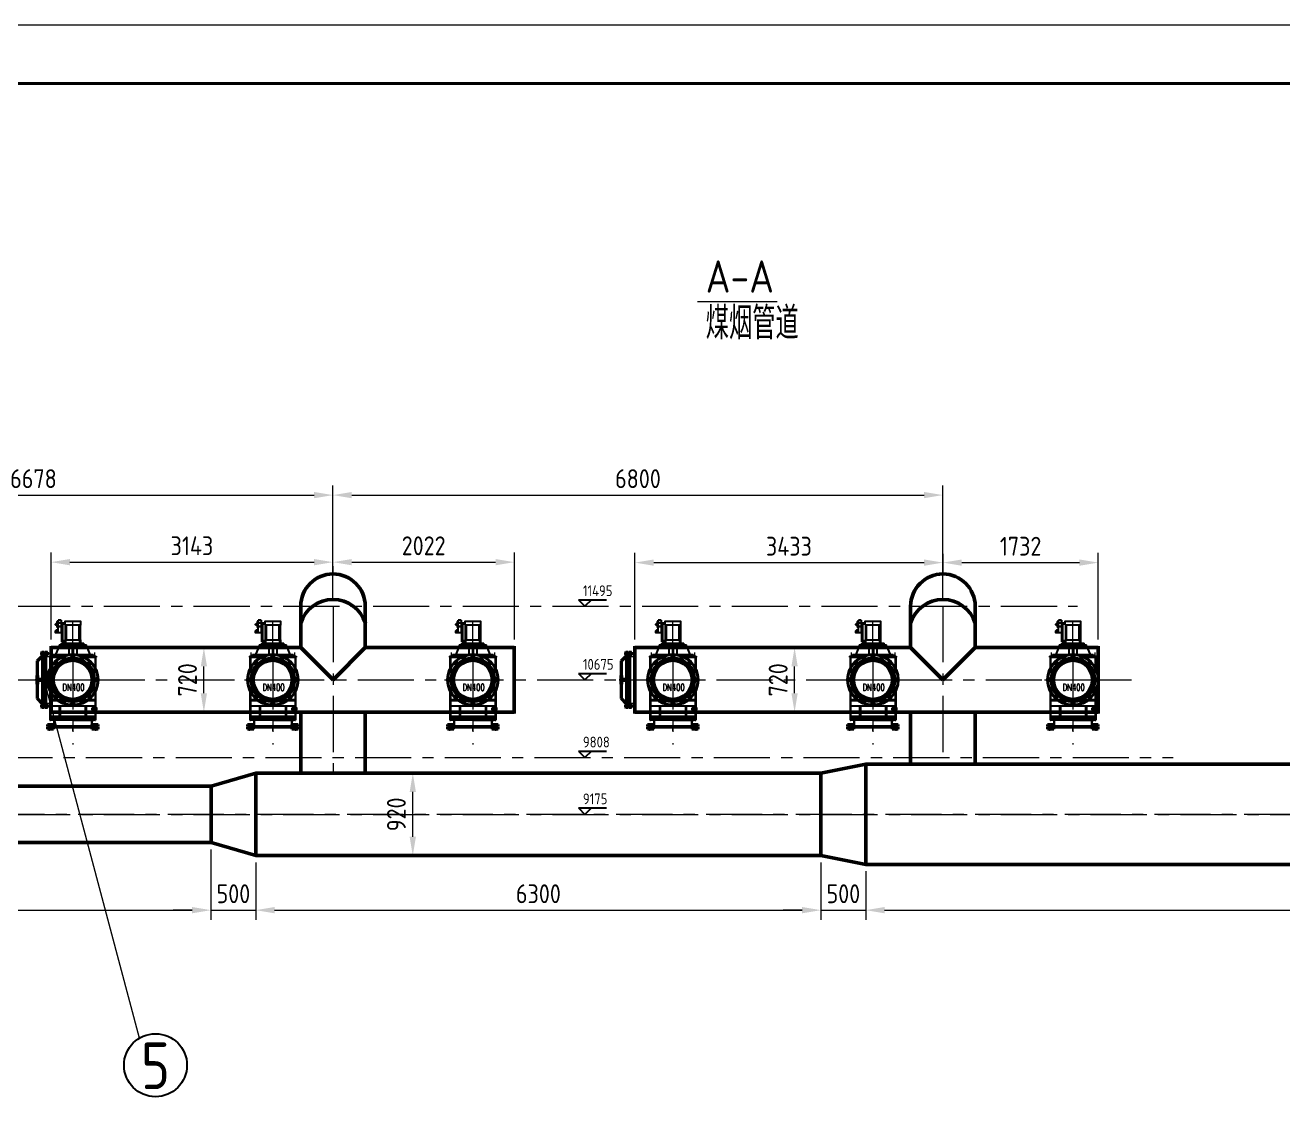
# Model space of a CAD drawing. Header units: millimetres. Extents: x 188205 to 604756, y -401673 to 15123.
# Drawn here: x 353471 to 367491, y -118564 to -106536 of the extents above; entities that cross this region are included whole.
import ezdxf
from ezdxf.enums import TextEntityAlignment as Align

# ---------------------------------------------------------------- set-up
doc = ezdxf.new("R2010")
doc.units = ezdxf.units.MM
doc.header["$LTSCALE"] = 500
for name, pattern in [('CENTER', [2, 1.25, -0.25, 0.25, -0.25]), ('DASHEDX2', [38.1, 25.4, -12.7]), ('PHANTOM2', [1.25, 0.625, -0.125, 0.125, -0.125, 0.125, -0.125])]:
    doc.linetypes.add(name, pattern=pattern)
for name, color, linetype, lineweight in [('2D', 4, 'PHANTOM2', 20), ('BIAOZHU', 3, 'Continuous', 25), ('gas-smoke', 6, 'Continuous', 50), ('POU', 4, 'Continuous', 20), ('SHI', 7, 'Continuous', 40), ('WEN', 3, 'Continuous', 20), ('XI', 2, 'Continuous', 20), ('ZHONG', 1, 'CENTER', 20), ('中心线', 1, 'CENTER', 18), ('尺寸', 4, 'Continuous', 18), ('虚线', 3, 'DASHEDX2', 25)]:
    doc.layers.add(name, color=color, linetype=linetype, lineweight=lineweight)
for name, color, linetype in [('dim', 7, 'Continuous'), ('HAN', 9, 'Continuous'), ('X1', 4, 'Continuous')]:
    doc.layers.add(name, color=color, linetype=linetype)
doc.styles.add('ACC', font='simplex.shx', dxfattribs={"width": 0.75, "bigfont": 'hztxt.shx'})
doc.styles.add('GB', font='gbenor.shx', dxfattribs={"bigfont": 'gbcbig.shx'})
doc.dimstyles.new('ISO-60', dxfattribs={"dimscale": 60, "dimtxt": 3.5, "dimasz": 3.5, "dimexe": 1.8, "dimexo": 1.25, "dimgap": 1.3, "dimtad": 1, "dimrnd": 1, "dimdsep": 46, "dimtxsty": 'GB', "dimcen": 0, "dimclrd": 3, "dimclre": 3, "dimclrt": 256, "dimadec": 0, "dimazin": 0, "dimtfac": 1, "dimtix": 1, "dimtmove": 0, "dimatfit": 3, "dimldrblk": 'DOTSMALL', "dimfxl": 0, "dimlwd": 20, "dimlwe": 20, "dimarcsym": 0})
pattern_1 = [(45, (-4402.3579, -2863.9112), (-0.71178518, 0.71178518), [])]
pattern_2 = [(45, (204.382, -1257.5965), (-3.558926, 3.558926), [])]
pattern_3 = [(45, (204.3822, -1206.0965), (-0.7117852, 0.7117852), [])]
pattern_4 = [(315, (-8383.129, 8656.28), (-2.245064, -2.245064), [])]
pattern_5 = [(45, (-8383.129, -9706.2963), (-2.245064, 2.245064), [])]

# ---------------------------------------------------------------- blocks, each defined once
blk = doc.blocks.new('防爆膜-DN500')
at = {"layer": 'WEN'}
h = blk.add_hatch(dxfattribs=at)
h.set_pattern_fill('ANSI31', color=256, scale=8.05293, style=0)
h.set_pattern_definition([(45, (-4402.3579, -2894.9538), (-0.71178518, 0.71178518), [])])
h.paths.add_polyline_path([(-76, -41), (-77, -41), (-77, -135), (-76, -135)])
h = blk.add_hatch(dxfattribs=at)
h.set_pattern_fill('ANSI31', color=256, scale=8.05293, style=0)
h.set_pattern_definition([(45, (-4402.3579, -2946.4538), (-0.71178518, 0.71178518), [])])
h.paths.add_polyline_path([(-76, -187), (-77, -187), (-77, -261), (-76, -261)])
at = {"layer": 'X1'}
h = blk.add_hatch(dxfattribs=at)
h.set_pattern_fill('ANSI31', color=256, scale=40.26465, style=0)
h.set_pattern_definition([(45, (204.382, -1154.5965), (-3.558926, 3.558926), [])])
h.paths.add_polyline_path([(-56, 307), (-56, 308), (-56, 309), (-69, 309), (-69, 302), (-56, 302)])
h.paths.add_polyline_path([(-79, 309), (-93, 309), (-93, 302), (-79, 302)])
h.paths.add_polyline_path([(-79, 283), (-79, 284), (-93, 284), (-93, 278), (-93, 266), (-77, 266), (-77, 280)])
h.paths.add_polyline_path([(-56, 284), (-69, 284), (-69, 283, -0.198912), (-69, 283), (-72, 280), (-72, 266), (-56, 266)])
h = blk.add_hatch(dxfattribs=at)
h.set_pattern_fill('ANSI31', color=256, scale=8.05293, angle=90, style=0)
h.set_pattern_definition([(135, (204.3822, -1154.5965), (-0.7117852, -0.7117852), [])])
h.paths.add_polyline_path([(-76, 280), (-77, 280), (-77, 245), (-76, 245)])
h = blk.add_hatch(dxfattribs=at)
h.set_pattern_fill('ANSI31', color=256, scale=8.05293, angle=90, style=0)
h.set_pattern_definition([(135, (204.3822, -1149.2151), (-0.7117852, -0.7117852), [])])
h.paths.add_polyline_path([(-76, 245), (-77, 245), (-77, 245), (-77, 186), (-76, 186)])
at = {"layer": 'X1', "ltscale": 0.5}
h = blk.add_hatch(dxfattribs=at)
h.set_pattern_fill('ANSI37', color=256, scale=16.10586, style=0)
h.set_pattern_definition([(45, (204.3822, -1154.5965), (-1.4235704, 1.4235704), []), (135, (204.3822, -1154.5965), (-1.4235704, -1.4235704), [])])
h.paths.add_polyline_path([(-72, 280), (-76, 280), (-76, 266), (-72, 266)])
at = {"layer": 'X1'}
h = blk.add_hatch(dxfattribs=at)
h.set_pattern_fill('ANSI31', color=256, scale=24.15879, style=0)
h.set_pattern_definition([(45, (-2178.5933, -2894.9538), (-2.1353555, 2.1353555), [])])
h.paths.add_polyline_path([(-152, 45), (-157, 48), (-157, 21), (-152, 18)])
h.paths.add_polyline_path([(-147, 42), (-152, 45), (-152, 18), (-147, 16)])
h.paths.add_polyline_path([(-152, 18), (-157, 21), (-157, 6), (-152, 6)])
h.paths.add_polyline_path([(-147, 16), (-152, 18), (-152, 6), (-147, 6)])
h.paths.add_polyline_path([(-147, 48), (-152, 48), (-152, 45), (-147, 42)])
h.paths.add_polyline_path([(-152, 48), (-157, 48), (-157, 48), (-152, 45)])
h.paths.add_polyline_path([(-152, -6), (-157, -6), (-157, -48), (-152, -48)])
h.paths.add_polyline_path([(-147, -6), (-152, -6), (-152, -48), (-147, -48)])
h = blk.add_hatch(dxfattribs=at)
h.set_pattern_fill('ANSI31', color=256, scale=8.05293, style=0)
h.set_pattern_definition([(315, (-4402.3579, 2894.9538), (-0.71178518, -0.71178518), [])])
h.paths.add_polyline_path([(-76, 41), (-77, 41), (-77, 135), (-76, 135)])
h = blk.add_hatch(dxfattribs=at)
h.set_pattern_fill('ANSI31', color=256, scale=8.05293, style=0)
h.set_pattern_definition(pattern_3)
h.paths.add_polyline_path([(-76, 40), (-77, 40), (-77, 0), (-76, 0)])
h = blk.add_hatch(dxfattribs=at)
h.set_pattern_fill('ANSI31', color=256, scale=8.05293, style=0)
h.set_pattern_definition(pattern_3)
h.paths.add_polyline_path([(-76, 0), (-77, 0), (-77, -41), (-76, -41)])
at = {"layer": 'X1', "ltscale": 0.5}
h = blk.add_hatch(dxfattribs=at)
h.set_pattern_fill('ANSI31', color=256, scale=40.26465, style=0)
h.set_pattern_definition(pattern_2)
h.paths.add_polyline_path([(-93, -284), (-79, -284), (-79, -283), (-77, -280), (-77, -266), (-93, -266)])
h.paths.add_polyline_path([(-93, -302), (-93, -308), (-93, -309), (-79, -309), (-79, -302)])
h = blk.add_hatch(dxfattribs=at)
h.set_pattern_fill('ANSI31', color=256, scale=8.05293, style=0)
h.set_pattern_definition(pattern_1)
h.paths.add_polyline_path([(-76, -178), (-77, -178), (-77, -239), (-76, -239)])
at = {"layer": 'X1'}
h = blk.add_hatch(dxfattribs=at)
h.set_pattern_fill('ANSI31', color=256, scale=8.05293, style=0)
h.set_pattern_definition(pattern_1)
h.paths.add_polyline_path([(-76, -239), (-77, -239), (-77, -281), (-76, -281)])
at = {"layer": 'X1', "ltscale": 0.5}
h = blk.add_hatch(dxfattribs=at)
h.set_pattern_fill('ANSI31', color=256, scale=40.26465, style=0)
h.set_pattern_definition(pattern_2)
h.paths.add_polyline_path([(-72, -280), (-69, -283, -0.198912), (-69, -283), (-69, -284), (-56, -284), (-56, -278), (-56, -266), (-72, -266)])
h.paths.add_polyline_path([(-56, -309), (-56, -302), (-69, -302), (-69, -309)])
at = {"layer": '2D'}
for p, q in [((-61, 0), (-61, 266)), ((-61, 264), (0, 264)), ((-61, 261), (0, 261)), ((-61, 0), (-61, -266)), ((-61, -261), (0, -261)), ((-61, -265), (0, -265))]:
    blk.add_line(p, q, dxfattribs=at)
at = {"layer": 'HAN'}
for p, q in [((-91, 300), (-56, 300)), ((-91, 286), (-56, 286)), ((-38, 300), (-35, 300)), ((-38, 286), (-35, 286)), ((-91, -286), (-56, -286)), ((-91, -300), (-56, -300)), ((-38, -286), (-35, -286)), ((-38, -300), (-35, -300))]:
    blk.add_line(p, q, dxfattribs=at)
at = {"layer": 'HAN', "linetype": 'Continuous'}
for p, q in [((-160, 6), (-143, 6)), ((-97, 6), (-106, 6)), ((-82, 6), (-81, 6)), ((-160, -6), (-143, -6)), ((-97, -6), (-106, -6)), ((-82, -6), (-81, -6))]:
    blk.add_line(p, q, dxfattribs=at)
at = {"layer": 'SHI'}
for p, q in [((-105, 304), (-103, 307)), ((-105, 304), (-105, 283)), ((-105, 283), (-103, 279)), ((-103, 307), (-95, 307)), ((-103, 300), (-95, 300)), ((-103, 286), (-95, 286)), ((-95, 308), (-93, 308)), ((-95, 278), (-95, 308)), ((-95, 307), (-95, 279)), ((-93, 309), (-93, 10)), ((-79, 309), (-93, 309)), ((-79, 309), (-93, 309)), ((-93, 309), (-93, 250)), ((-93, 278), (-93, 308)), ((-93, 302), (-79, 302)), ((-93, 301), (-56, 301)), ((-93, 285), (-56, 285)), ((-93, 284), (-56, 284)), ((-91, 301), (-91, 285)), ((-79, 301), (-79, 309)), ((-79, 283), (-79, 285)), ((-79, 283), (-77, 280)), ((-79, 283), (-77, 280)), ((-69, 283), (-72, 280)), ((-69, 301), (-69, 309)), ((-69, 309), (-56, 309)), ((-69, 302), (-56, 302)), ((-69, 283), (-69, 285)), ((-56, 309), (-56, 0)), ((-56, 308), (-53, 308)), ((-56, 278), (-56, 308)), ((-56, 307), (-56, 279)), ((-53, 278), (-53, 308)), ((-53, 304), (-51, 307)), ((-53, 304), (-53, 283)), ((-53, 283), (-51, 279)), ((-51, 307), (-40, 307)), ((-51, 300), (-40, 300)), ((-51, 286), (-40, 286)), ((-38, 304), (-40, 307)), ((-38, 283), (-40, 279)), ((-38, 304), (-38, 283)), ((-38, 301), (-36, 301)), ((-38, 285), (-36, 285)), ((-35, 300), (-36, 301)), ((-36, 301), (-36, 285)), ((-36, 285), (-35, 286)), ((-35, 300), (-35, 286)), ((-97, 268), (-155, 210)), ((-155, 48), (-155, 210)), ((-155, 210), (-150, 208)), ((-93, 266), (-150, 208)), ((-150, 48), (-150, 208)), ((-103, 279), (-95, 279)), ((-97, 279), (-97, 268)), ((-97, 268), (-93, 266)), ((-95, 278), (-93, 278)), ((-81, 266), (-81, 0)), ((-77, 280), (-77, 0)), ((-77, 280), (-77, 239)), ((-77, 280), (-77, 239)), ((-77, 266), (-77, 0)), ((-77, 260), (-77, 0)), ((-77, 239), (-77, 260)), ((-76, 280), (-76, 0)), ((-75, 246), (-71, 250)), ((-75, 246), (-75, 0)), ((-72, 280), (-72, 249)), ((-72, 266), (-56, 266)), ((-72, 245), (-68, 249)), ((-72, 245), (-72, 0)), ((-71, 266), (-71, 250)), ((-68, 266), (-68, 249)), ((-56, 278), (-53, 278)), ((-51, 279), (-40, 279)), ((-160, 6), (-97, 6)), ((-160, -6), (-160, 6)), ((-160, 6), (-160, -6)), ((-160, 6), (-160, 6)), ((-157, 6), (-157, 48)), ((-157, 48), (-147, 48)), ((-147, 6), (-147, 48)), ((-143, 6), (-143, -6)), ((-106, 6), (-106, -6)), ((-97, -10), (-97, 10)), ((-91, 10), (-97, 10)), ((-91, 6), (-97, 6)), ((-89, 8), (-91, 10)), ((-89, -10), (-89, 10)), ((-83, 10), (-89, 10)), ((-89, -8), (-89, 8)), ((-83, 6), (-89, 6)), ((-82, 8), (-83, 10)), ((-82, -8), (-82, 8)), ((-82, 6), (-81, 6)), ((-81, 6), (-81, -6)), ((-81, -6), (-81, 6)), ((-81, 6), (-81, 6)), ((-81, -266), (-81, 0)), ((-77, -260), (-77, 0)), ((-77, -266), (-77, 0)), ((-77, -280), (-77, 0)), ((-76, -280), (-76, 0)), ((-75, -246), (-75, 0)), ((-72, -245), (-72, 0)), ((-56, -309), (-56, 0)), ((-160, -6), (-97, -6)), ((-160, -6), (-160, -6)), ((-157, -6), (-157, -48)), ((-157, -48), (-147, -48)), ((-155, -48), (-155, -210)), ((-150, -48), (-150, -208)), ((-147, -6), (-147, -48)), ((-91, -6), (-97, -6)), ((-91, -10), (-97, -10)), ((-93, -309), (-93, -10)), ((-89, -8), (-91, -10)), ((-83, -6), (-89, -6)), ((-83, -10), (-89, -10)), ((-82, -8), (-83, -10)), ((-82, -6), (-81, -6)), ((-81, -6), (-81, -6)), ((-155, -210), (-150, -208)), ((-97, -268), (-155, -210)), ((-93, -266), (-150, -208)), ((-105, -283), (-103, -279)), ((-103, -279), (-95, -279)), ((-97, -268), (-93, -266)), ((-97, -279), (-97, -268)), ((-95, -278), (-93, -278)), ((-95, -278), (-95, -308)), ((-95, -307), (-95, -279)), ((-93, -309), (-93, -244)), ((-93, -278), (-93, -308)), ((-79, -283), (-77, -280)), ((-79, -283), (-77, -280)), ((-75, -246), (-71, -250)), ((-72, -245), (-68, -249)), ((-72, -280), (-72, -249)), ((-72, -266), (-56, -266)), ((-69, -283), (-72, -280)), ((-71, -266), (-71, -250)), ((-68, -266), (-68, -249)), ((-56, -278), (-53, -278)), ((-56, -278), (-56, -308)), ((-56, -307), (-56, -279)), ((-53, -278), (-53, -308)), ((-53, -283), (-51, -279)), ((-51, -279), (-40, -279)), ((-38, -283), (-40, -279)), ((-105, -304), (-105, -283)), ((-105, -304), (-103, -307)), ((-103, -286), (-95, -286)), ((-103, -300), (-95, -300)), ((-103, -307), (-95, -307)), ((-95, -308), (-93, -308)), ((-93, -284), (-56, -284)), ((-93, -285), (-56, -285)), ((-93, -301), (-56, -301)), ((-93, -302), (-79, -302)), ((-79, -309), (-93, -309)), ((-79, -309), (-93, -309)), ((-91, -301), (-91, -285)), ((-79, -283), (-79, -285)), ((-79, -301), (-79, -309)), ((-69, -283), (-69, -285)), ((-69, -301), (-69, -309)), ((-69, -302), (-56, -302)), ((-69, -309), (-56, -309)), ((-56, -308), (-53, -308)), ((-53, -304), (-53, -283)), ((-53, -304), (-51, -307)), ((-51, -286), (-40, -286)), ((-51, -300), (-40, -300)), ((-51, -307), (-40, -307)), ((-38, -304), (-40, -307)), ((-38, -304), (-38, -283)), ((-38, -285), (-36, -285)), ((-38, -301), (-36, -301)), ((-36, -285), (-35, -286)), ((-36, -301), (-36, -285)), ((-35, -300), (-36, -301)), ((-35, -300), (-35, -286))]:
    blk.add_line(p, q, dxfattribs=at)
at = {"layer": 'SHI', "ltscale": 0.5}
for p, q in [((-93, 266), (-77, 266)), ((-77, 280), (-72, 280)), ((-77, 266), (-77, 266)), ((-76, 266), (-72, 266)), ((-93, -266), (-77, -266)), ((-77, -280), (-72, -280)), ((-76, -266), (-72, -266))]:
    blk.add_line(p, q, dxfattribs=at)
at = {"layer": 'SHI'}
for centre, radius, start, end in [((-100, 304), 5.6, 188.9393, 231.0607), ((-92, 293), 13.1, 147.7958, 212.2042), ((-100, 282), 5.6, 128.9393, 171.0607), ((-70, 283), 0.403, 315, 0), ((-48, 304), 5.6, 188.9393, 231.0607), ((-40, 293), 13.1, 147.7958, 212.2042), ((-48, 282), 5.6, 128.9393, 171.0607), ((-44, 304), 5.6, 308.9393, 351.0607), ((-51, 293), 13.1, 327.7958, 32.2042), ((-44, 282), 5.6, 8.9393, 51.0607), ((-93, 9), 3.39, 311.5501, 348.4499), ((-107, 0), 18.1, 340.1469, 19.8531), ((-85, 9), 3.39, 311.5501, 348.4499), ((-100, 0), 18.1, 340.1469, 19.8531), ((-93, -9), 3.39, 11.5501, 48.4499), ((-85, -9), 3.39, 11.5501, 48.4499), ((-100, -282), 5.6, 188.9393, 231.0607), ((-92, -293), 13.1, 147.7958, 212.2042), ((-100, -304), 5.6, 128.9393, 171.0607), ((-70, -283), 0.403, 0, 45), ((-48, -282), 5.6, 188.9393, 231.0607), ((-40, -293), 13.1, 147.7958, 212.2042), ((-48, -304), 5.6, 128.9393, 171.0607), ((-44, -282), 5.6, 308.9393, 351.0607), ((-51, -293), 13.1, 327.7958, 32.2042), ((-44, -304), 5.6, 8.9393, 51.0607)]:
    blk.add_arc(centre, radius, start, end, dxfattribs=at)
at = {"layer": 'WEN', "ltscale": 0.5}
for points in [[(-83, 266), (-81, 262), (-81, 266)], [(-68, 261), (-64, 266), (-68, 266)], [(-83, -266), (-81, -262), (-81, -266)], [(-68, -261), (-64, -266), (-68, -266)], [(-68, -261), (-64, -266), (-68, -266)]]:
    blk.add_solid(points, dxfattribs=at)
at = {"layer": 'ZHONG'}
for p, q in [((-27, 293), (-109, 293)), ((-95, 267), (-152, 209)), ((-152, 0), (-152, 209)), ((-95, 277), (-95, 267)), ((-165, 0), (0, 0)), ((-152, 0), (-152, -209)), ((-95, -267), (-152, -209)), ((-95, -277), (-95, -267)), ((-27, -293), (-109, -293))]:
    blk.add_line(p, q, dxfattribs=at)
blk = doc.blocks.new('gas-waste-master-2')
at = {"layer": 'gas-smoke'}
for p, q in [((7384, 820), (7384, 360)), ((8104, 820), (8104, 360)), ((14183, 820), (14183, 360)), ((14903, 820), (14903, 360)), ((4600, 375), (4600, -375)), ((4600, 360), (7384, 360)), ((7384, 360), (7744, 0)), ((8104, 360), (7744, 0)), ((8104, 360), (9765, 360)), ((9765, 375), (9765, -375)), ((11110, 375), (11110, -375)), ((11110, 360), (14183, 360)), ((14183, 360), (14543, 0)), ((14903, 360), (14543, 0)), ((14903, 360), (16275, 360)), ((16275, 375), (16275, -375)), ((4600, -360), (9765, -360)), ((7384, -360), (7384, -1040)), ((8104, -360), (8104, -1040)), ((11110, -360), (16275, -360)), ((14183, -360), (14183, -940)), ((14903, -360), (14903, -940)), ((13183, -1040), (13683, -940)), ((13683, -2060), (13683, -940)), ((44527, -940), (13683, -940)), ((6384, -1185), (6884, -1040)), ((6884, -1960), (6884, -1040)), ((13183, -1040), (6884, -1040)), ((13183, -1960), (13183, -1040)), ((6384, -1185), (1589, -1185)), ((6384, -1815), (6384, -1185)), ((6384, -1815), (1420, -1815)), ((6384, -1815), (6884, -1960)), ((13183, -1960), (6884, -1960)), ((13183, -1960), (13683, -2060)), ((44527, -2060), (13683, -2060))]:
    blk.add_line(p, q, dxfattribs=at)
for centre, radius, start, end in [((7744, 820), 360, 0, 180), ((14543, 820), 360, 0, 180), ((7744, 518), 378, 17.588, 162.412), ((14543, 518), 378, 17.588, 162.412)]:
    blk.add_arc(centre, radius, start, end, dxfattribs=at)
at = {"layer": 'ZHONG'}
for p, q in [((190, 820), (16044, 820)), ((7744, 820), (7744, -1040)), ((14543, 820), (14543, -940)), ((20, 0), (16703, 0)), ((190, -1500), (28756, -1500)), ((44527, -1500), (1381, -1500))]:
    blk.add_line(p, q, dxfattribs=at)
for p in [(4600, 0), (11110, 0)]:
    blk.add_blockref('防爆膜-DN500', p)
blk = doc.blocks.new('正标高')
at = {"layer": 'BIAOZHU'}
for p, q in [((-2.4, 2.4), (8, 2.4)), ((-2.4, 2.4), (0, 0)), ((2.4, 2.4), (0, 0))]:
    blk.add_line(p, q, dxfattribs=at)
at = {"layer": 'BIAOZHU', "style": 'GB', "flags": 10}
blk.add_attdef('+', (-3.12, 3.76), '', height=4, dxfattribs=at)
at = {"layer": 'BIAOZHU', "style": 'GB'}
blk.add_attdef('1000', (-0.7624, 3.76), '', height=4, dxfattribs=at)
blk = doc.blocks.new('*D483')
at = {"layer": 'Defpoints', "color": 0}
for p in [(356902, -111776), (350224, -113016), (356902, -113016)]:
    blk.add_point(p, dxfattribs=at)
at = {"layer": 'WEN', "color": 3, "lineweight": 20}
for p, q in [((350224, -112941), (350224, -111668)), ((356902, -112941), (356902, -111668)), ((350434, -111776), (356692, -111776))]:
    blk.add_line(p, q, dxfattribs=at)
at = {"layer": 'WEN', "color": 3}
for points in [[(350434, -111741), (350434, -111811), (350224, -111776)], [(356692, -111741), (356692, -111811), (356902, -111776)]]:
    blk.add_solid(points, dxfattribs=at)
at = {"layer": 'WEN', "insert": (353563, -111593), "char_height": 210, "attachment_point": 5, "style": 'GB'}
blk.add_mtext('6678', dxfattribs=at)
blk = doc.blocks.new('_DotSmall')
at = {"color": 0, "linetype": 'ByBlock', "const_width": 0.5}
blk.add_lwpolyline([(-0.0625, 0, 1), (0.0625, 0, 1)], format="xyb", close=True, dxfattribs=at)
blk = doc.blocks.new('*D484')
at = {"layer": 'Defpoints', "color": 0}
for p in [(363702, -111776), (356902, -113016), (363702, -113016)]:
    blk.add_point(p, dxfattribs=at)
at = {"layer": 'WEN', "color": 3, "lineweight": 20}
for p, q in [((356902, -112941), (356902, -111668)), ((363702, -112941), (363702, -111668)), ((357112, -111776), (363492, -111776))]:
    blk.add_line(p, q, dxfattribs=at)
at = {"layer": 'WEN', "color": 3}
for points in [[(357112, -111741), (357112, -111811), (356902, -111776)], [(363492, -111741), (363492, -111811), (363702, -111776)]]:
    blk.add_solid(points, dxfattribs=at)
at = {"layer": 'WEN', "insert": (360302, -111593), "char_height": 210, "attachment_point": 5, "style": 'GB'}
blk.add_mtext('6800', dxfattribs=at)
blk = doc.blocks.new('*D487')
at = {"layer": 'Defpoints', "color": 0}
for p in [(356902, -112492), (356902, -112524), (353759, -113461)]:
    blk.add_point(p, dxfattribs=at)
at = {"layer": 'WEN', "color": 3, "lineweight": 20}
for p, q in [((353759, -113386), (353759, -112416)), ((353969, -112524), (356692, -112524)), ((356902, -112567), (356902, -112632))]:
    blk.add_line(p, q, dxfattribs=at)
at = {"layer": 'WEN', "color": 3}
for points in [[(353969, -112489), (353969, -112559), (353759, -112524)], [(356692, -112489), (356692, -112559), (356902, -112524)]]:
    blk.add_solid(points, dxfattribs=at)
at = {"layer": 'WEN', "insert": (355330, -112341), "char_height": 210, "attachment_point": 5, "style": 'GB'}
blk.add_mtext('3143', dxfattribs=at)
blk = doc.blocks.new('*D488')
at = {"layer": 'Defpoints', "color": 0}
for p in [(356902, -112492), (358924, -112524), (358924, -113461)]:
    blk.add_point(p, dxfattribs=at)
at = {"layer": 'WEN', "color": 3, "lineweight": 20}
for p, q in [((358924, -113386), (358924, -112416)), ((356902, -112567), (356902, -112632)), ((357112, -112524), (358714, -112524))]:
    blk.add_line(p, q, dxfattribs=at)
at = {"layer": 'WEN', "color": 3}
for points in [[(357112, -112489), (357112, -112559), (356902, -112524)], [(358714, -112489), (358714, -112559), (358924, -112524)]]:
    blk.add_solid(points, dxfattribs=at)
at = {"layer": 'WEN', "insert": (357913, -112341), "char_height": 210, "attachment_point": 5, "style": 'GB'}
blk.add_mtext('2022', dxfattribs=at)
blk = doc.blocks.new('*D489')
at = {"layer": 'Defpoints', "color": 0}
for p in [(363702, -112355), (363702, -112529), (360269, -113461)]:
    blk.add_point(p, dxfattribs=at)
at = {"layer": 'WEN', "color": 3, "lineweight": 20}
for p, q in [((360269, -113386), (360269, -112421)), ((363702, -112430), (363702, -112637)), ((360479, -112529), (363492, -112529))]:
    blk.add_line(p, q, dxfattribs=at)
at = {"layer": 'WEN', "color": 3}
for points in [[(360479, -112494), (360479, -112564), (360269, -112529)], [(363492, -112494), (363492, -112564), (363702, -112529)]]:
    blk.add_solid(points, dxfattribs=at)
at = {"layer": 'WEN', "insert": (361985, -112346), "char_height": 210, "attachment_point": 5, "style": 'GB'}
blk.add_mtext('3433', dxfattribs=at)
blk = doc.blocks.new('*D490')
at = {"layer": 'Defpoints', "color": 0}
for p in [(363702, -112355), (365434, -112529), (365434, -113461)]:
    blk.add_point(p, dxfattribs=at)
at = {"layer": 'WEN', "color": 3, "lineweight": 20}
for p, q in [((363702, -112430), (363702, -112637)), ((365434, -113386), (365434, -112421)), ((363912, -112529), (365224, -112529))]:
    blk.add_line(p, q, dxfattribs=at)
at = {"layer": 'WEN', "color": 3}
for points in [[(363912, -112494), (363912, -112564), (363702, -112529)], [(365224, -112494), (365224, -112564), (365434, -112529)]]:
    blk.add_solid(points, dxfattribs=at)
at = {"layer": 'WEN', "insert": (364568, -112346), "char_height": 210, "attachment_point": 5, "style": 'GB'}
blk.add_mtext('1732', dxfattribs=at)
blk = doc.blocks.new('*D492')
at = {"layer": 'Defpoints', "color": 0}
for p in [(355463, -113476), (355463, -113476), (355463, -114196)]:
    blk.add_point(p, dxfattribs=at)
at = {"layer": 'WEN', "color": 3, "lineweight": 20}
for p, q in [((355388, -113476), (355355, -113476)), ((355463, -113986), (355463, -113686)), ((355388, -114196), (355355, -114196))]:
    blk.add_line(p, q, dxfattribs=at)
at = {"layer": 'WEN', "color": 3}
for points in [[(355428, -113686), (355498, -113686), (355463, -113476)], [(355428, -113986), (355498, -113986), (355463, -114196)]]:
    blk.add_solid(points, dxfattribs=at)
at = {"layer": 'WEN', "insert": (355280, -113836), "char_height": 210, "attachment_point": 5, "rotation": 90, "style": 'GB'}
blk.add_mtext('720', dxfattribs=at)
blk = doc.blocks.new('*D493')
at = {"layer": 'Defpoints', "color": 0}
for p in [(362020, -113476), (362048, -113476), (362020, -114196)]:
    blk.add_point(p, dxfattribs=at)
at = {"layer": 'WEN', "color": 3, "lineweight": 20}
for p, q in [((362095, -113476), (362156, -113476)), ((362048, -113986), (362048, -113686)), ((362095, -114196), (362156, -114196))]:
    blk.add_line(p, q, dxfattribs=at)
at = {"layer": 'WEN', "color": 3}
for points in [[(362013, -113686), (362083, -113686), (362048, -113476)], [(362013, -113986), (362083, -113986), (362048, -114196)]]:
    blk.add_solid(points, dxfattribs=at)
at = {"layer": 'WEN', "insert": (361865, -113836), "char_height": 210, "attachment_point": 5, "rotation": 90, "style": 'GB'}
blk.add_mtext('720', dxfattribs=at)
blk = doc.blocks.new('*D495')
at = {"layer": 'Defpoints', "color": 0}
for p in [(357755, -114876), (357792, -114876), (357755, -115796)]:
    blk.add_point(p, dxfattribs=at)
at = {"layer": 'WEN', "color": 3, "lineweight": 20}
for p, q in [((357830, -114876), (357900, -114876)), ((357792, -115586), (357792, -115086)), ((357830, -115796), (357900, -115796))]:
    blk.add_line(p, q, dxfattribs=at)
at = {"layer": 'WEN', "color": 3}
for points in [[(357757, -115086), (357827, -115086), (357792, -114876)], [(357757, -115586), (357827, -115586), (357792, -115796)]]:
    blk.add_solid(points, dxfattribs=at)
at = {"layer": 'WEN', "insert": (357609, -115336), "char_height": 210, "attachment_point": 5, "rotation": 90, "style": 'GB'}
blk.add_mtext('920', dxfattribs=at)
blk = doc.blocks.new('*D510')
at = {"layer": 'Defpoints', "color": 0}
for p in [(350224, -114896), (355542, -115651), (355542, -116404)]:
    blk.add_point(p, dxfattribs=at)
at = {"layer": 'WEN', "color": 3, "lineweight": 20}
for p, q in [((350224, -114971), (350224, -116512)), ((355542, -115726), (355542, -116512)), ((350434, -116404), (355332, -116404))]:
    blk.add_line(p, q, dxfattribs=at)
at = {"layer": 'WEN', "color": 3}
for points in [[(350434, -116369), (350434, -116439), (350224, -116404)], [(355332, -116369), (355332, -116439), (355542, -116404)]]:
    blk.add_solid(points, dxfattribs=at)
at = {"layer": 'WEN', "insert": (352883, -116221), "char_height": 210, "attachment_point": 5, "style": 'GB'}
blk.add_mtext('5318', dxfattribs=at)
blk = doc.blocks.new('*D511')
at = {"layer": 'Defpoints', "color": 0}
for p in [(355542, -115651), (356042, -115796), (356042, -116404)]:
    blk.add_point(p, dxfattribs=at)
at = {"layer": 'WEN', "color": 3, "lineweight": 20}
for p, q in [((355542, -115726), (355542, -116512)), ((356042, -115871), (356042, -116512)), ((355332, -116404), (355122, -116404)), ((355542, -116404), (356042, -116404)), ((356252, -116404), (356462, -116404))]:
    blk.add_line(p, q, dxfattribs=at)
at = {"layer": 'WEN', "color": 3}
for points in [[(355332, -116369), (355332, -116439), (355542, -116404)], [(356252, -116369), (356252, -116439), (356042, -116404)]]:
    blk.add_solid(points, dxfattribs=at)
at = {"layer": 'WEN', "insert": (355792, -116221), "char_height": 210, "attachment_point": 5, "style": 'GB'}
blk.add_mtext('500', dxfattribs=at)
blk = doc.blocks.new('*D512')
at = {"layer": 'Defpoints', "color": 0}
for p in [(356042, -115796), (362342, -115796), (362342, -116404)]:
    blk.add_point(p, dxfattribs=at)
at = {"layer": 'WEN', "color": 3, "lineweight": 20}
for p, q in [((356042, -115871), (356042, -116512)), ((362342, -115871), (362342, -116512)), ((356252, -116404), (362132, -116404))]:
    blk.add_line(p, q, dxfattribs=at)
at = {"layer": 'WEN', "color": 3}
for points in [[(356252, -116369), (356252, -116439), (356042, -116404)], [(362132, -116369), (362132, -116439), (362342, -116404)]]:
    blk.add_solid(points, dxfattribs=at)
at = {"layer": 'WEN', "insert": (359192, -116221), "char_height": 210, "attachment_point": 5, "style": 'GB'}
blk.add_mtext('6300', dxfattribs=at)
blk = doc.blocks.new('*D513')
at = {"layer": 'Defpoints', "color": 0}
for p in [(362342, -115796), (362842, -115896), (362842, -116404)]:
    blk.add_point(p, dxfattribs=at)
at = {"layer": 'WEN', "color": 3, "lineweight": 20}
for p, q in [((362342, -115871), (362342, -116512)), ((362842, -115971), (362842, -116512)), ((362132, -116404), (361922, -116404)), ((362342, -116404), (362842, -116404)), ((363052, -116404), (363262, -116404))]:
    blk.add_line(p, q, dxfattribs=at)
at = {"layer": 'WEN', "color": 3}
for points in [[(362132, -116369), (362132, -116439), (362342, -116404)], [(363052, -116369), (363052, -116439), (362842, -116404)]]:
    blk.add_solid(points, dxfattribs=at)
at = {"layer": 'WEN', "insert": (362592, -116221), "char_height": 210, "attachment_point": 5, "style": 'GB'}
blk.add_mtext('500', dxfattribs=at)
blk = doc.blocks.new('*D514')
at = {"layer": 'Defpoints', "color": 0}
for p in [(362842, -115896), (393686, -116404), (393686, -116457)]:
    blk.add_point(p, dxfattribs=at)
at = {"layer": 'WEN', "color": 3, "lineweight": 20}
for p, q in [((362842, -115971), (362842, -116512)), ((393686, -116382), (393686, -116296)), ((363052, -116404), (393476, -116404))]:
    blk.add_line(p, q, dxfattribs=at)
at = {"layer": 'WEN', "color": 3}
for points in [[(363052, -116369), (363052, -116439), (362842, -116404)], [(393476, -116369), (393476, -116439), (393686, -116404)]]:
    blk.add_solid(points, dxfattribs=at)
at = {"layer": 'WEN', "insert": (378264, -116221), "char_height": 210, "attachment_point": 5, "style": 'GB'}
blk.add_mtext('30844', dxfattribs=at)
blk = doc.blocks.new('wf-3tf-dn400-c')
at = {"layer": 'POU'}
h = blk.add_hatch(dxfattribs=at)
h.set_pattern_fill('ANSI31', color=256, style=0)
h.set_pattern_definition(pattern_4)
h.paths.add_polyline_path([(-244, -499), (-214, -499), (-214, -525), (-241, -525), (-244, -522), (-244, -522)])
h.paths.add_polyline_path([(-270, -522), (-282, -522), (-282, -499), (-270, -499)])
h = blk.add_hatch(dxfattribs=at)
h.set_pattern_fill('ANSI31', color=256, style=0)
h.set_pattern_definition(pattern_5)
h.paths.add_polyline_path([(-244, -551), (-214, -551), (-214, -525), (-241, -525), (-244, -528), (-244, -528)])
h.paths.add_polyline_path([(-270, -528), (-282, -528), (-282, -551), (-270, -551)])
h = blk.add_hatch(dxfattribs=at)
h.set_pattern_fill('ANSI31', color=256, style=0)
h.set_pattern_definition(pattern_4)
h.paths.add_polyline_path([(245, -522), (244, -522), (241, -525), (214, -525), (214, -499), (245, -499)])
h.paths.add_polyline_path([(271, -499), (283, -499), (283, -522), (271, -522)])
h = blk.add_hatch(dxfattribs=at)
h.set_pattern_fill('ANSI31', color=256, style=0)
h.set_pattern_definition(pattern_5)
h.paths.add_polyline_path([(245, -528), (244, -528), (241, -525), (214, -525), (214, -551), (245, -551)])
h.paths.add_polyline_path([(271, -551), (283, -551), (283, -528), (271, -528)])
at = {"layer": '尺寸'}
h = blk.add_hatch(dxfattribs=at)
h.set_pattern_fill('LINE', color=256, angle=45, style=0)
h.set_pattern_definition([(45, (-124314.4302, -158400.693), (-2.24506403, 2.24506403), [])])
h.paths.add_polyline_path([(215, -311), (215, -329), (222, -329), (222, -323), (222, -322), (225, -322), (225, -323), (265, -323), (265, -311), (265, -304), (255, -304), (255, -311)])
h.paths.add_polyline_path([(255, -361), (255, -368), (265, -368), (265, -361), (265, -350), (225, -350), (225, -351), (222, -351), (222, -348), (222, -344), (215, -344), (215, -361)])
h = blk.add_hatch(color=256, dxfattribs=at)
h.paths.add_polyline_path([(225, -324), (222, -324), (222, -328), (225, -328)])
h.paths.add_polyline_path([(225, -344), (222, -344), (222, -348), (225, -348)])
for p, q in [((-162, 623), (-187, 623)), ((-162, 611), (-187, 611)), ((-162, 523), (-162, 665)), ((-129, 665), (-162, 665)), ((-129, 665), (-129, 523)), ((-129, 643), (-129, 523)), ((-129, 637), (-89, 637)), ((-129, 625), (-89, 625)), ((-111, 609), (-129, 609)), ((-123, 597), (-129, 597)), ((-123, 422), (-123, 597)), ((-111, 434), (-111, 609)), ((-84, 612), (-84, 447)), ((-80, 447), (-80, 612)), ((-70, 447), (-70, 612)), ((70, 447), (70, 612)), ((80, 447), (80, 612)), ((84, 612), (84, 447)), ((-129, 523), (-162, 523)), ((-89, 422), (-123, 422)), ((-89, 434), (-111, 434)), ((-89, 447), (-89, 409)), ((-89, 447), (89, 447)), ((89, 409), (89, 447)), ((-226, 282), (-17, 282)), ((-226, 270), (-226, 282)), ((-152, 374), (-191, 282)), ((-152, 389), (-152, 374)), ((-152, 389), (0, 389)), ((-152, 389), (-29, 389)), ((0, 374), (-152, 374)), ((-124, 409), (124, 409)), ((-124, 389), (-124, 409)), ((-89, 389), (89, 389)), ((-44, 373), (-44, 282)), ((-28, 389), (0, 389)), ((-5, 374), (-5, 282)), ((0, 389), (153, 389)), ((29, 389), (0, 389)), ((0, 374), (153, 374)), ((5, 374), (5, 282)), ((17, 282), (226, 282)), ((44, 373), (44, 282)), ((124, 389), (124, 409)), ((153, 374), (153, 389)), ((153, 374), (191, 282)), ((226, 282), (226, 270)), ((-260, 265), (-98, 265)), ((-260, 265), (-260, 253)), ((-260, 253), (-126, 253)), ((-258, 265), (-98, 265)), ((-258, 253), (-126, 253)), ((-255, 253), (-255, 122)), ((-249, 253), (-249, 133)), ((-228, 265), (-228, 253)), ((-226, 270), (-83, 270)), ((-226, 270), (-83, 270)), ((-226, 270), (-226, 265)), ((83, 270), (226, 270)), ((83, 270), (226, 270)), ((98, 265), (233, 265)), ((98, 265), (237, 265)), ((255, 253), (126, 253)), ((126, 253), (237, 253)), ((226, 270), (226, 265)), ((228, 265), (228, 253)), ((233, 265), (260, 265)), ((237, 253), (234, 253)), ((237, 253), (240, 253)), ((249, 253), (249, 134)), ((255, 253), (255, 122)), ((255, 253), (260, 253)), ((260, 265), (260, 253)), ((-255, -122), (-255, -450)), ((-249, -133), (-249, -450)), ((249, -134), (249, -311)), ((255, -122), (255, -304)), ((255, -410), (-255, -410)), ((255, -420), (-255, -420)), ((-249, -290), (249, -290)), ((-150, -290), (-150, -410)), ((-140, -290), (-140, -410)), ((140, -290), (140, -410)), ((150, -290), (150, -410)), ((215, -336), (215, -311)), ((215, -311), (255, -311)), ((215, -329), (222, -329)), ((215, -336), (215, -361)), ((215, -344), (222, -344)), ((215, -361), (255, -361)), ((222, -322), (225, -322)), ((222, -324), (222, -322)), ((222, -336), (222, -323)), ((225, -324), (222, -324)), ((222, -328), (225, -328)), ((222, -336), (222, -350)), ((222, -344), (225, -344)), ((222, -348), (222, -351)), ((225, -348), (222, -348)), ((222, -351), (225, -351)), ((225, -322), (225, -336)), ((225, -324), (265, -324)), ((225, -351), (225, -336)), ((225, -348), (265, -348)), ((249, -361), (249, -450)), ((265, -304), (255, -304)), ((255, -304), (255, -311)), ((255, -368), (255, -361)), ((255, -368), (255, -450)), ((265, -368), (255, -368)), ((265, -311), (265, -304)), ((265, -311), (265, -336)), ((265, -361), (265, -336)), ((265, -361), (265, -368)), ((-255, -450), (-249, -450)), ((249, -440), (-249, -440)), ((249, -450), (-249, -450)), ((0, -450), (-239, -450)), ((-212, -450), (-212, -515)), ((212, -515), (-212, -515)), ((212, -535), (-212, -535)), ((-208, -450), (-208, -515)), ((0, -450), (238, -450)), ((208, -450), (208, -515)), ((212, -450), (212, -515)), ((249, -450), (255, -450))]:
    blk.add_line(p, q)
for points in [[(-162, 646), (-176, 645), (-176, 641), (-162, 639)], [(-162, 594), (-176, 593), (-176, 589), (-162, 587)], [(-89, 612), (89, 612), (89, 650), (-89, 650)], [(-173, 546), (-180, 546), (-180, 559), (-173, 559)]]:
    blk.add_lwpolyline(points, close=True)
blk.add_lwpolyline([(-162, 523), (-191, 523), (-191, 546), (-162, 546)])
blk.add_circle((-187, 617), 6)
at = {"layer": 'SHI'}
for p, q in [((-282, -499), (-213, -499)), ((-282, -499), (-282, -522)), ((-282, -522), (-244, -522)), ((-282, -528), (-244, -528)), ((-282, -551), (-282, -528)), ((-282, -551), (-213, -551)), ((-270, -499), (-270, -522)), ((-270, -551), (-270, -528)), ((-244, -499), (-244, -522)), ((-241, -525), (-244, -522)), ((-241, -525), (-244, -528)), ((-244, -551), (-244, -528)), ((-241, -525), (241, -525)), ((-241, -525), (241, -525)), ((-214, -499), (-214, -525)), ((-214, -551), (-214, -525)), ((213, -499), (283, -499)), ((213, -551), (283, -551)), ((214, -499), (214, -525)), ((214, -551), (214, -525)), ((241, -525), (244, -522)), ((241, -525), (244, -528)), ((244, -522), (283, -522)), ((244, -528), (283, -528)), ((245, -499), (245, -522)), ((245, -551), (245, -528)), ((271, -499), (271, -522)), ((271, -551), (271, -528)), ((283, -499), (283, -522)), ((283, -551), (283, -528))]:
    blk.add_line(p, q, dxfattribs=at)
for centre, radius in [((0, 0), 282), ((0, 0), 244), ((0, 0), 241), ((0, 0), 214), ((-182, 182), 13), ((-99, 238), 13), ((0, 258), 13), ((99, 238), 13), ((182, 182), 13), ((-258, 0), 13), ((-238, 99), 13), ((238, 99), 13), ((258, 0), 13), ((-238, -99), 13), ((238, -99), 13), ((-182, -182), 13), ((-99, -238), 13), ((0, -258), 13), ((99, -238), 13), ((182, -182), 13)]:
    blk.add_circle(centre, radius, dxfattribs=at)
at = {"layer": 'ZHONG'}
for p, q in [((0, 308), (0, -317)), ((-195, 195), (-169, 169)), ((-170, 194), (-194, 170)), ((-82, 245), (-115, 231)), ((-106, 255), (-91, 220)), ((17, 258), (-18, 258)), ((115, 231), (82, 245)), ((106, 255), (91, 220)), ((195, 195), (169, 169)), ((194, 170), (170, 194)), ((-317, 0), (320, 0)), ((-258, 17), (-258, -18)), ((-255, 106), (-220, 91)), ((-231, 115), (-245, 82)), ((255, 106), (220, 91)), ((245, 82), (231, 115)), ((258, -17), (258, 18)), ((-255, -106), (-220, -91)), ((-245, -82), (-231, -115)), ((255, -106), (220, -91)), ((231, -115), (245, -82)), ((-195, -195), (-169, -169)), ((-194, -170), (-170, -194)), ((-115, -231), (-82, -245)), ((-106, -255), (-91, -220)), ((-17, -258), (18, -258)), ((82, -245), (115, -231)), ((106, -255), (91, -220)), ((195, -195), (169, -169)), ((170, -194), (194, -170)), ((-258, -483), (-258, -535)), ((-258, -567), (-258, -515)), ((0, -483), (0, -535)), ((0, -567), (0, -515)), ((258, -483), (258, -535)), ((258, -567), (258, -515))]:
    blk.add_line(p, q, dxfattribs=at)
at = {"layer": '中心线'}
for p, q in [((-162, 643), (-179, 643)), ((-162, 591), (-179, 591)), ((-162, 643), (-129, 643)), ((-162, 631), (-129, 631)), ((-162, 603), (-129, 603)), ((-162, 591), (-129, 591)), ((-129, 631), (-89, 631)), ((-117, 603), (-129, 603)), ((-117, 428), (-117, 603)), ((-75, 409), (-75, 612)), ((0, 409), (0, 650)), ((75, 409), (75, 612)), ((-89, 428), (-117, 428)), ((0, 275), (0, 528)), ((-243, 303), (-243, 253)), ((0, 295), (0, -721)), ((243, 303), (243, 253)), ((243, 303), (243, 253)), ((215, -336), (265, -336))]:
    blk.add_line(p, q, dxfattribs=at)
at = {"layer": '尺寸'}
for p, q in [((-194, 617), (-162, 617)), ((-162, 617), (-187, 617)), ((225, -323), (265, -323)), ((225, -350), (265, -350))]:
    blk.add_line(p, q, dxfattribs=at)
at = {"layer": '虚线'}
for p, q in [((249, -223), (-249, -223)), ((249, -233), (-249, -233))]:
    blk.add_line(p, q, dxfattribs=at)
at = {"layer": 'dim', "style": 'ACC', "width": 0.7}
blk.add_text('DN400', height=80, dxfattribs=at).set_placement((-115, -124))
blk = doc.blocks.new('序号')
at = {"layer": 'BIAOZHU'}
blk.add_circle((0, -5.4), 5.4, dxfattribs=at)
at = {"layer": 'BIAOZHU', "style": 'GB', "flags": 8}
blk.add_attdef('序号', text='', height=8, dxfattribs=at).set_placement((0, -5.48), align=Align.MIDDLE)

msp = doc.modelspace()

# ---------------------------------------------------------------- linework, layer by layer
at = {"layer": 'SHI'}
msp.add_lwpolyline([(344831.668, -144496.27), (402681.668, -144496.27), (402681.668, -107186.27), (344831.668, -107186.27)], close=True, dxfattribs=at)
at = {"layer": 'WEN'}
for p, q in [((360966.412, -109619.278), (361853.917, -109619.278)), ((354743.469, -117832.126), (353681.375, -113835.698))]:
    msp.add_line(p, q, dxfattribs=at)
at = {"layer": 'XI'}
msp.add_lwpolyline([(343206.668, -145146.27), (403331.668, -145146.27), (403331.668, -106536.27), (343206.668, -106536.27)], close=True, dxfattribs=at)
at = {"layer": 'ZHONG'}
msp.add_line((349148.542, -114702.698), (366269.464, -114702.698), dxfattribs=at)

# ---------------------------------------------------------------- block references
ref = msp.add_blockref('正标高', (359711.477, -113015.698), dxfattribs=dict(xscale=30, yscale=30, zscale=30))
ref.add_attrib('1000', '11495', (359688.605, -112902.898), dxfattribs={"layer": 'BIAOZHU', "height": 120, "style": 'GB'})
for p in [(354001.212, -113835.698), (356231.212, -113835.698), (358461.212, -113835.698), (360691.212, -113835.698), (362921.212, -113835.698), (365151.212, -113835.698)]:
    msp.add_blockref('wf-3tf-dn400-c', p)
ref = msp.add_blockref('正标高', (359711.477, -113835.698), dxfattribs=dict(xscale=30, yscale=30, zscale=30))
ref.add_attrib('1000', '10675', (359688.605, -113722.898), dxfattribs={"layer": 'BIAOZHU', "height": 120, "style": 'GB'})
ref = msp.add_blockref('正标高', (359711.477, -114702.698), dxfattribs=dict(xscale=30, yscale=30, zscale=30))
ref.add_attrib('1000', '9808', (359688.605, -114589.898), dxfattribs={"layer": 'BIAOZHU', "height": 120, "style": 'GB'})
ref = msp.add_blockref('正标高', (359711.477, -115335.698), dxfattribs=dict(xscale=30, yscale=30, zscale=30))
ref.add_attrib('1000', '9175', (359688.605, -115222.898), dxfattribs={"layer": 'BIAOZHU', "height": 120, "style": 'GB'})
at = {"layer": 'WEN'}
msp.add_blockref('gas-waste-master-2', (349158.714, -113835.698), dxfattribs=at)
at = {"layer": 'WEN', "xscale": 65, "yscale": 65, "zscale": 65}
msp.add_blockref('序号', (354923.709, -117782.277), dxfattribs=at).add_auto_attribs({'序号': '5'})

# ---------------------------------------------------------------- texts
at = {"layer": 'WEN', "style": 'GB'}
for s, p in [('A-A', (361057.598, -109518.577)), ('煤烟管道', (361057.598, -110038.587))]:
    msp.add_text(s, height=360, dxfattribs=at).set_placement(p)

# ---------------------------------------------------------------- dimensions: what is measured, and where the dimension line sits
at = {"layer": 'WEN'}
for base, p1, p2, picture, middle in [((356902.216, -111775.73), (350224.216, -113015.698), (356902.216, -113015.698), '*D483', (353563.216, -111592.73)), ((363702.204, -111775.73), (356902.216, -113015.698), (363702.204, -113015.698), '*D484', (360302.21, -111592.73)), ((358923.726, -112523.816), (356902.216, -112492.013), (358923.726, -113460.711), '*D488', (357912.971, -112340.816)), ((365433.716, -112529.223), (363702.204, -112354.604), (365433.716, -113460.698), '*D490', (364567.96, -112346.223)), ((356042.216, -116404.388), (355542.216, -115650.698), (356042.216, -115795.698), '*D511', (355792.216, -116221.388)), ((362342.204, -116404.388), (356042.216, -115795.698), (362342.204, -115795.698), '*D512', (359192.21, -116221.388)), ((362842.204, -116404.388), (362342.204, -115795.698), (362842.204, -115895.698), '*D513', (362592.204, -116221.388)), ((393686.213, -116404.388), (362842.204, -115895.698), (393686.213, -116457.003), '*D514', (378264.209, -116221.388))]:
    dim = msp.add_linear_dim(base=base, p1=p1, p2=p2, dimstyle='ISO-60', override={"dimtmove": 1}, dxfattribs=at)
    dim.commit()
    dim.dimension.update_dxf_attribs({"geometry": picture, "text_midpoint": middle})
for base, p1, p2, picture, middle in [((356902.216, -112523.816), (353758.726, -113460.711), (356902.216, -112492.013), '*D487', (355330.471, -112340.816)), ((363702.204, -112529.223), (360268.716, -113460.698), (363702.204, -112354.604), '*D489', (361985.46, -112346.223)), ((355542.216, -116404.388), (350224.216, -114896.468), (355542.216, -115650.698), '*D510', (352883.216, -116221.388))]:
    dim = msp.add_linear_dim(base=base, p1=p1, p2=p2, dimstyle='ISO-60', dxfattribs=at)
    dim.commit()
    dim.dimension.update_dxf_attribs({"geometry": picture, "text_midpoint": middle})
for base, p1, p2, picture, middle in [((355462.82, -113475.711), (355462.82, -114195.711), (355462.82, -113475.711), '*D492', (355279.82, -113835.711)), ((362048.469, -113475.698), (362019.744, -114195.698), (362019.744, -113475.698), '*D493', (361865.469, -113835.698)), ((357791.87, -114875.698), (357755.265, -115795.698), (357755.265, -114875.698), '*D495', (357608.87, -115335.698))]:
    dim = msp.add_linear_dim(base=base, p1=p1, p2=p2, angle=90, dimstyle='ISO-60', dxfattribs=at)
    dim.commit()
    dim.dimension.update_dxf_attribs({"geometry": picture, "text_midpoint": middle})

doc.saveas('drawing.dxf')
